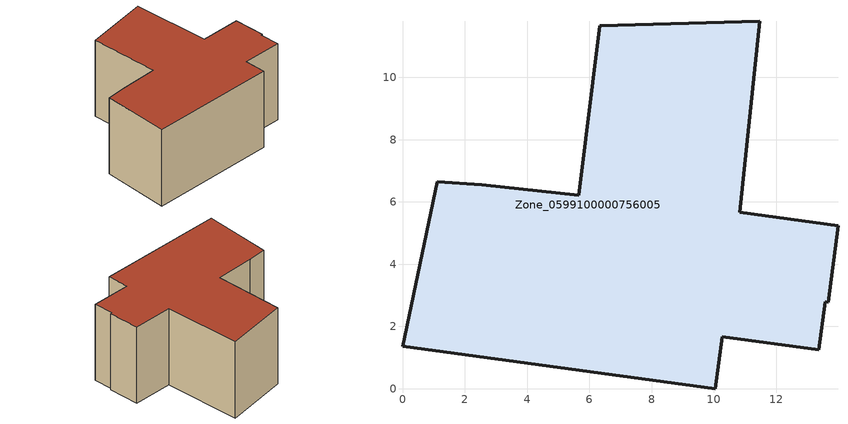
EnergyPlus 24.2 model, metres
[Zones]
Zone_0599100000756005
 floor ground (C_G): 10.04,0 0,1.36 1.12,6.64 2.54,6.55 5.67,6.22 6.34,11.65 11.48,11.8 10.84,5.67 13.99,5.24 13.68,2.78 13.58,2.79 13.37,1.25 10.27,1.67 z0
 wall outside (C_F): 10.84,5.67 11.48,11.8 6.34,11.65 5.67,6.22 2.54,6.55 1.12,6.64 0,1.36 10.04,0 10.27,1.67 13.37,1.25 13.58,2.79 13.68,2.78 13.99,5.24 10.84,5.67 z0:6.27
 roof outside (C_R): 13.68,2.78 13.99,5.24 10.84,5.67 11.48,11.8 6.34,11.65 5.67,6.22 2.54,6.55 1.12,6.64 0,1.36 10.04,0 10.27,1.67 13.37,1.25 13.58,2.79 z6.27
[BUILDING]
Pand.0599100000756005: North Axis=0; Terrain=City; Loads Convergence Tolerance Value=0.04; Temperature Convergence Tolerance Value=0.4; Solar Distribution=FullExterior; Maximum Number of Warmup Days=25; Minimum Number of Warmup Days=1
[Site:Location]
Rotterdam.The.Hague.AP_ZH_NLD Design_Conditions: Latitude=51.96; Longitude=4.45; Time Zone=1; Elevation=-4.5
[SITE:GROUNDTEMPERATURE:BUILDINGSURFACE]
18, 18, 18, 18, 18, 18, 18, 18, 18, 18, 18, 18
[MATERIAL] Thermal Absorptance=0.9; Solar Absorptance=0.7; Visible Absorptance=0.7
Name | Roughness | Thickness | Conductivity | Density | Specific Heat
G.TI.1946-1964 | MediumSmooth | 0.15 | 1 | 540 | 1210
F.TI.1946-1964 | Rough | 0.3 | 0.857143 | 1920 | 840
R.TI.1946-1964 | MediumRough | 0.2 | 0.277778 | 1500 | 1000
[CONSTRUCTION]
C_G: G.TI.1946-1964
C_F: F.TI.1946-1964
C_R: R.TI.1946-1964
[ZONE]
Zone_0599100000756005: Type=1; Multiplier=1; Ceiling Height=Autocalculate; Volume=Autocalculate; Floor Area=autocalculate; Part of Total Floor Area=Yes
[ZONEINFILTRATION:DESIGNFLOWRATE]
Infil_Zone_0599100000756005: Zone or ZoneList or Space or SpaceList=Zone_0599100000756005; Schedule=AlwaysOn; Design Flow Rate Calculation Method=Flow/Area; Flow Rate per Floor Area=0.003; Constant Term Coefficient=1; Temperature Term Coefficient=0; Velocity Term Coefficient=0; Velocity Squared Term Coefficient=0
[HVACTEMPLATE:ZONE:IDEALLOADSAIRSYSTEM]
Zone_0599100000756005: Maximum Heating Supply Air Temperature=50; Minimum Cooling Supply Air Temperature=13; Maximum Heating Supply Air Humidity Ratio=0.0156; Minimum Cooling Supply Air Humidity Ratio=0.0077; Heating Limit=NoLimit; Cooling Limit=NoLimit; Dehumidification Control Type=ConstantSensibleHeatRatio; Cooling Sensible Heat Ratio=0.7; Dehumidification Setpoint=60; Humidification Control Type=None; Humidification Setpoint=30; Outdoor Air Method=None; Outdoor Air Flow Rate per Person=0.00944; Outdoor Air Flow Rate per Zone Floor Area=0; Outdoor Air Flow Rate per Zone=0; Demand Controlled Ventilation Type=None; Outdoor Air Economizer Type=NoEconomizer; Heat Recovery Type=None; Sensible Heat Recovery Effectiveness=0.7; Latent Heat Recovery Effectiveness=0.65
[ZONECONTROL:THERMOSTAT]
ThermostatControl_Zone_0599100000756005: Zone or ZoneList=Zone_0599100000756005; Control Type Schedule=DualSetpointControlType; Control 1=Thermostat_Zone_0599100000756005; Temperature Difference Between Cutout And Setpoint=0
[THERMOSTATSETPOINT:DUALSETPOINT]
Thermostat_Zone_0599100000756005: Heating Setpoint Temperature Schedule=HeatingSetpoint_Zone_0599100000756005; Cooling Setpoint Temperature Schedule=CoolingSetpoint_Zone_0599100000756005
[SCHEDULE:COMPACT]
HeatingSetpoint_Zone_0599100000756005: Through: 12/31, For: AllDays, Until: 24:00, 21
CoolingSetpoint_Zone_0599100000756005: Through: 12/31, For: AllDays, Until: 24:00, 24
DualSetpointControlType: Through: 12/31, For: AllDays, Until: 24:00, 4
AlwaysOn: Through: 12/31, For: AllDays, Until: 24:00, 1
